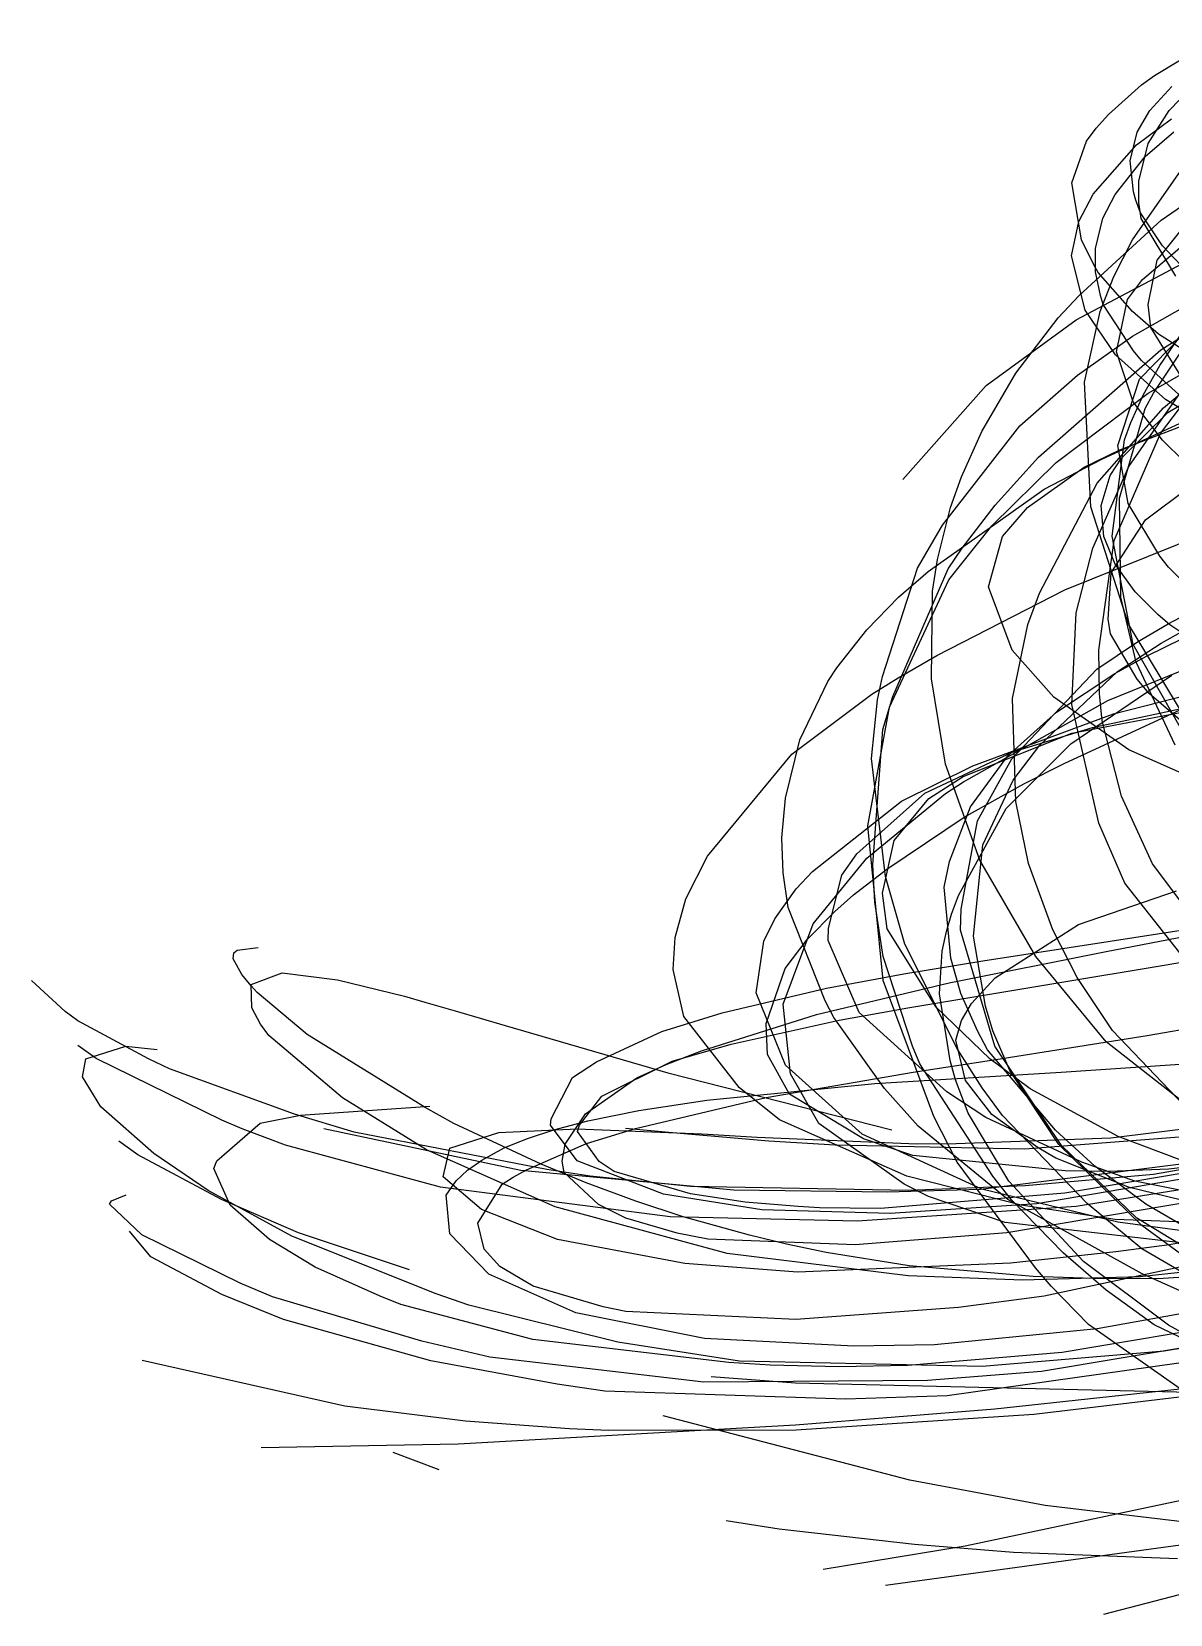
# Model space of a CAD drawing. Header units: metres. Extents: x -307 to 280, y -97 to 158.
# Drawn here: x -307 to -256.7, y -97 to -27 of the extents above; entities that cross this region are included whole.
import ezdxf

# ---------------------------------------------------------------- set-up
doc = ezdxf.new("R2010")
doc.units = ezdxf.units.M

msp = doc.modelspace()

# ---------------------------------------------------------------- linework, layer by layer
for p, q in [((-257.38, -28.962, -1514.302), (-254.167, -27.025, -1518.411)), ((-259.418, -30.684, -1510.476), (-257.961, -29.37, -1513.412)), ((-257.961, -29.37, -1513.412), (-257.38, -28.962, -1514.302)), ((-257.59, -30.512, -1508.242), (-256.624, -29.456, -1511.033)), ((-256.741, -30.512, -1508.903), (-255.789, -29.544, -1511.021)), ((-259.961, -31.293, -1509.095), (-259.418, -30.684, -1510.476)), ((-258.154, -31.462, -1505.733), (-257.59, -30.512, -1508.242)), ((-257.666, -31.968, -1505.637), (-256.741, -30.512, -1508.903)), ((-260.385, -31.869, -1507.776), (-259.961, -31.293, -1509.095)), ((-258.462, -32.73, -1502.385), (-258.154, -31.462, -1505.733)), ((-258.183, -32.024, -1514.083), (-256.63, -30.879, -1516.537)), ((-257.79, -32.542, -1512.108), (-256.524, -31.461, -1514.459)), ((-261.044, -33.705, -1503.476), (-260.385, -31.869, -1507.776)), ((-260.088, -34.214, -1509.197), (-258.183, -32.024, -1514.083)), ((-258.083, -33.642, -1501.775), (-257.666, -31.968, -1505.637)), ((-257.093, -35.364, -1516.297), (-252.464, -32.184, -1518.259)), ((-259.124, -34.221, -1508.348), (-257.79, -32.542, -1512.108)), ((-258.31, -34.101, -1498.746), (-258.462, -32.73, -1502.385)), ((-258.351, -36.236, -1511.571), (-255.593, -32.272, -1514.022)), ((-260.606, -36.232, -1497.291), (-261.044, -33.705, -1503.476)), ((-260.724, -35.417, -1506.446), (-260.088, -34.214, -1509.197)), ((-259.667, -35.277, -1505.935), (-259.124, -34.221, -1508.348)), ((-258.213, -34.468, -1497.768), (-258.31, -34.101, -1498.746)), ((-258.083, -34.576, -1499.575), (-258.083, -33.642, -1501.775)), ((-257.998, -35.029, -1496.265), (-258.213, -34.468, -1497.768)), ((-257.97, -35.28, -1497.891), (-258.083, -34.576, -1499.575)), ((-261.048, -36.937, -1502.873), (-260.724, -35.417, -1506.446)), ((-260.709, -38.685, -1514.464), (-257.093, -35.364, -1516.297)), ((-259.986, -36.613, -1502.815), (-259.667, -35.277, -1505.935)), ((-257.024, -36.494, -1492.275), (-257.998, -35.029, -1496.265)), ((-256.447, -37.839, -1491.42), (-257.97, -35.28, -1497.891)), ((-257.264, -37.135, -1517.028), (-255.904, -35.431, -1521.646)), ((-260.07, -37.338, -1494.492), (-260.606, -36.232, -1497.291)), ((-259.177, -37.849, -1510.586), (-258.351, -36.236, -1511.571)), ((-257.911, -37.987, -1515.837), (-255.389, -35.849, -1521.168)), ((-260.454, -39.344, -1496.914), (-261.048, -36.937, -1502.873)), ((-260.851, -39.76, -1520.012), (-255.646, -37.004, -1522.456)), ((-259.993, -37.643, -1500.357), (-259.986, -36.613, -1502.815)), ((-258.355, -40.495, -1519.476), (-251.656, -36.668, -1522.441)), ((-255.96, -37.634, -1489.096), (-257.024, -36.494, -1492.275)), ((-259.87, -37.674, -1493.629), (-260.07, -37.338, -1494.492)), ((-259.776, -38.695, -1497.789), (-259.993, -37.643, -1500.357)), ((-258.349, -39.391, -1489.035), (-259.87, -37.674, -1493.629)), ((-257.667, -39.093, -1511.676), (-257.264, -37.135, -1517.028)), ((-257.11, -41.087, -1520.72), (-251.099, -37.344, -1523.368)), ((-259.791, -39.395, -1509.643), (-259.177, -37.849, -1510.586)), ((-258.578, -38.862, -1513.669), (-257.911, -37.987, -1515.837)), ((-261.648, -39.685, -1513.937), (-260.709, -38.685, -1514.464)), ((-259.652, -39.084, -1496.829), (-259.776, -38.695, -1497.789)), ((-258.318, -41.133, -1491.521), (-259.652, -39.084, -1496.829)), ((-259.067, -41.178, -1507.872), (-258.578, -38.862, -1513.669)), ((-257.549, -40.105, -1508.87), (-257.667, -39.093, -1511.676)), ((-264.818, -42.669, -1517.644), (-260.851, -39.76, -1520.012)), ((-263.517, -42.124, -1512.713), (-261.648, -39.685, -1513.937)), ((-260.483, -42.525, -1507.702), (-259.791, -39.395, -1509.643)), ((-259.105, -41.317, -1491.704), (-260.454, -39.344, -1496.914)), ((-257.203, -40.393, -1486.242), (-258.349, -39.391, -1489.035)), ((-258.04, -42.389, -1515.982), (-255.432, -39.721, -1521.033)), ((-257.426, -43.015, -1512.877), (-255.12, -39.541, -1515.246)), ((-260.784, -42.22, -1518.183), (-258.355, -40.495, -1519.476)), ((-257.665, -43.012, -1521.648), (-252.496, -40.06, -1523.671)), ((-255.944, -42.703, -1501.297), (-257.549, -40.105, -1508.87)), ((-254.184, -42.332, -1480.4), (-257.203, -40.393, -1486.242)), ((-257.152, -41.786, -1512.745), (-255.879, -39.934, -1514.008)), ((-257.121, -44.792, -1515.873), (-253.683, -40.257, -1518.479)), ((-262.509, -45.84, -1517.529), (-257.11, -41.087, -1520.72)), ((-258.327, -43.39, -1502.133), (-259.067, -41.178, -1507.872)), ((-257.96, -41.566, -1490.367), (-258.318, -41.133, -1491.521)), ((-256.99, -43.653, -1523.089), (-253.899, -41.055, -1524.642)), ((-256.891, -43.282, -1486.092), (-259.105, -41.317, -1491.704)), ((-258.523, -46.252, -1515.51), (-255.274, -41.609, -1518.132)), ((-256.296, -43.084, -1486.134), (-257.96, -41.566, -1490.367)), ((-257.867, -43.069, -1511.87), (-257.152, -41.786, -1512.745)), ((-268.513, -46.83, -1514.554), (-264.818, -42.669, -1517.644)), ((-265.019, -44.698, -1511.474), (-263.517, -42.124, -1512.713)), ((-263.34, -44.447, -1516.565), (-260.784, -42.22, -1518.183)), ((-260.199, -48.036, -1503.985), (-260.483, -42.525, -1507.702)), ((-259.004, -45.32, -1510.259), (-258.04, -42.389, -1515.982)), ((-261.737, -46.07, -1519.58), (-257.665, -43.012, -1521.648)), ((-258.426, -44.308, -1511.02), (-257.867, -43.069, -1511.87)), ((-257.79, -43.692, -1512.417), (-257.426, -43.015, -1512.877)), ((-253.642, -45.256, -1479.833), (-256.891, -43.282, -1486.092)), ((-256.79, -43.862, -1508.517), (-255.118, -42.869, -1510.038)), ((-259.915, -46.994, -1521.064), (-256.99, -43.653, -1523.089)), ((-258.928, -47.653, -1509.667), (-257.79, -43.692, -1512.417)), ((-258.909, -45.51, -1518.733), (-254.567, -43.839, -1522.299)), ((-258.842, -45.881, -1505.261), (-256.79, -43.862, -1508.517)), ((-257.037, -45.092, -1497.493), (-258.327, -43.39, -1502.133)), ((-266.756, -48.847, -1513.502), (-263.34, -44.447, -1516.565)), ((-265.918, -46.709, -1510.526), (-265.019, -44.698, -1511.474)), ((-259.68, -45.91, -1524.781), (-256.091, -44.268, -1525.12)), ((-258.717, -45.075, -1510.49), (-258.426, -44.308, -1511.02)), ((-259.262, -49.337, -1507.384), (-258.717, -45.075, -1510.49)), ((-259.165, -49.526, -1513.004), (-257.121, -44.792, -1515.873)), ((-258.547, -47.886, -1504.995), (-259.004, -45.32, -1510.259)), ((-256.079, -46.027, -1494.842), (-257.037, -45.092, -1497.493)), ((-264.58, -48.868, -1517.731), (-261.737, -46.07, -1519.58)), ((-264.426, -47.959, -1516.14), (-262.509, -45.84, -1517.529)), ((-262.268, -47.258, -1524.445), (-259.68, -45.91, -1524.781)), ((-260.499, -46.277, -1517.104), (-258.909, -45.51, -1518.733)), ((-259.344, -46.651, -1503.976), (-258.842, -45.881, -1505.261)), ((-266.406, -48.07, -1509.89), (-265.918, -46.709, -1510.526)), ((-262.991, -48.067, -1513.346), (-260.499, -46.277, -1517.104)), ((-260.11, -49.863, -1513.406), (-258.523, -46.252, -1515.51)), ((-259.734, -47.976, -1501.675), (-259.344, -46.651, -1503.976)), ((-267.39, -50.893, -1523.254), (-262.268, -47.258, -1524.445)), ((-262.466, -51.853, -1517.989), (-259.915, -46.994, -1521.064)), ((-257.787, -48.61, -1506.707), (-255.857, -47.162, -1508.874)), ((-266.974, -50.369, -1508.812), (-266.406, -48.07, -1509.89)), ((-265.884, -49.868, -1514.904), (-264.426, -47.959, -1516.14)), ((-264.107, -49.346, -1510.68), (-262.991, -48.067, -1513.346)), ((-258.529, -53.22, -1499.956), (-260.199, -48.036, -1503.985)), ((-259.62, -49.351, -1499.155), (-259.734, -47.976, -1501.675)), ((-258.867, -52.024, -1506.394), (-258.928, -47.653, -1509.667)), ((-257.142, -50.214, -1499.889), (-258.547, -47.886, -1504.995)), ((-267.856, -50.746, -1512.204), (-266.756, -48.847, -1513.502)), ((-266.475, -51.256, -1516.185), (-264.58, -48.868, -1517.731)), ((-261.348, -51.704, -1539.463), (-253.469, -48.533, -1542.204)), ((-259.3, -50.95, -1502.965), (-257.787, -48.61, -1506.707)), ((-264.728, -51.571, -1506.023), (-264.107, -49.346, -1510.68)), ((-259.84, -54.372, -1509.778), (-259.165, -49.526, -1513.004)), ((-259.12, -50.568, -1496.793), (-259.62, -49.351, -1499.155)), ((-258.328, -54.117, -1503.441), (-259.262, -49.337, -1507.384)), ((-267.203, -51.767, -1508.152), (-266.974, -50.369, -1508.812)), ((-266.503, -50.769, -1514.323), (-265.884, -49.868, -1514.904)), ((-260.844, -52.714, -1511.671), (-260.11, -49.863, -1513.406)), ((-256.764, -50.703, -1498.783), (-257.142, -50.214, -1499.889)), ((-269.406, -55.534, -1508.939), (-267.856, -50.746, -1512.204)), ((-268.948, -56.425, -1510.661), (-266.503, -50.769, -1514.323)), ((-268.697, -52.029, -1522.835), (-267.39, -50.893, -1523.254)), ((-259.437, -53.006, -1499.41), (-259.3, -50.95, -1502.965)), ((-258.241, -51.786, -1494.275), (-259.12, -50.568, -1496.793)), ((-255.275, -52.191, -1495.253), (-256.764, -50.703, -1498.783)), ((-269.098, -56.897, -1512.602), (-266.475, -51.256, -1516.185)), ((-267.24, -55.637, -1506.242), (-267.203, -51.767, -1508.152)), ((-267.001, -54.601, -1536.613), (-261.348, -51.704, -1539.463)), ((-263.674, -54.373, -1499.926), (-264.728, -51.571, -1506.023)), ((-270.099, -53.468, -1522.262), (-268.697, -52.029, -1522.835)), ((-262.982, -53.236, -1517.088), (-262.466, -51.853, -1517.989)), ((-258.2, -54.905, -1504.041), (-258.867, -52.024, -1506.394)), ((-257.242, -52.79, -1492.066), (-258.241, -51.786, -1494.275)), ((-257.096, -54.057, -1527.346), (-253.805, -52.242, -1528.882)), ((-256.786, -53.209, -1527.547), (-254.129, -51.815, -1528.633)), ((-261.04, -56.767, -1508.997), (-260.844, -52.714, -1511.671)), ((-259.322, -53.642, -1498.265), (-259.437, -53.006, -1499.41)), ((-256.709, -53.252, -1491.01), (-257.242, -52.79, -1492.066)), ((-271.419, -55.157, -1521.532), (-270.099, -53.468, -1522.262)), ((-263.654, -56.508, -1514.851), (-262.982, -53.236, -1517.088)), ((-258.145, -55.658, -1494.318), (-259.322, -53.642, -1498.265)), ((-255.435, -58.333, -1495.152), (-258.529, -53.22, -1499.956)), ((-258.138, -54.002, -1526.909), (-256.786, -53.209, -1527.547)), ((-257.74, -54.643, -1524.656), (-256.142, -53.854, -1525.297)), ((-254.579, -54.672, -1487.457), (-256.709, -53.252, -1491.01)), ((-261.836, -56.447, -1495.123), (-263.674, -54.373, -1499.926)), ((-259.938, -55.212, -1525.905), (-258.138, -54.002, -1526.909)), ((-259.814, -56.282, -1508.421), (-259.84, -54.372, -1509.778)), ((-259.44, -56.59, -1543.626), (-253.775, -54.289, -1545.99)), ((-259.02, -55.317, -1526.238), (-257.096, -54.057, -1527.346)), ((-255.398, -59.272, -1498.242), (-258.328, -54.117, -1503.441)), ((-271.825, -55.75, -1521.265), (-271.419, -55.157, -1521.532)), ((-268.708, -55.588, -1535.593), (-267.001, -54.601, -1536.613)), ((-263.696, -59.177, -1522.419), (-259.938, -55.212, -1525.905)), ((-259.203, -57.18, -1542.587), (-250.442, -54.955, -1546.941)), ((-259.136, -55.399, -1524.021), (-257.74, -54.643, -1524.656)), ((-256.47, -58.575, -1500.642), (-258.2, -54.905, -1504.041)), ((-273.059, -58.334, -1519.988), (-271.825, -55.75, -1521.265)), ((-269.876, -56.31, -1534.83), (-268.708, -55.588, -1535.593)), ((-269.627, -56.566, -1508.231), (-269.406, -55.534, -1508.939)), ((-266.616, -59.417, -1504.217), (-267.24, -55.637, -1506.242)), ((-262.447, -58.574, -1523.238), (-259.02, -55.317, -1526.238)), ((-261.719, -57.112, -1522.517), (-259.136, -55.399, -1524.021)), ((-261.085, -58.518, -1526.87), (-256.613, -55.48, -1529.375)), ((-257.626, -56.29, -1493.011), (-258.145, -55.658, -1494.318)), ((-273.42, -58.973, -1531.823), (-269.876, -56.31, -1534.83)), ((-269.888, -59.156, -1506.428), (-269.627, -56.566, -1508.231)), ((-269.387, -57.873, -1509.713), (-268.948, -56.425, -1510.661)), ((-265.831, -60.2, -1539.44), (-259.44, -56.59, -1543.626)), ((-263.516, -61.062, -1511.419), (-263.654, -56.508, -1514.851)), ((-258.518, -58.773, -1489.174), (-261.836, -56.447, -1495.123)), ((-260.125, -57.787, -1541.39), (-253.342, -56.348, -1544.627)), ((-259.702, -57.493, -1507.528), (-259.814, -56.282, -1508.421)), ((-255.811, -57.852, -1489.487), (-257.626, -56.29, -1493.011)), ((-270.06, -62.142, -1509.233), (-269.098, -56.897, -1512.602)), ((-265.416, -59.485, -1537.879), (-259.203, -57.18, -1542.587)), ((-263.868, -59.038, -1520.757), (-261.719, -57.112, -1522.517)), ((-261.382, -59.386, -1533.905), (-256.225, -56.991, -1536.726)), ((-259.837, -62.025, -1504.949), (-261.04, -56.767, -1508.997)), ((-261.031, -58.038, -1532.338), (-255.102, -56.906, -1535.632)), ((-269.834, -63.861, -1505.56), (-269.387, -57.873, -1509.713)), ((-265.834, -59.953, -1527.94), (-261.031, -58.038, -1532.338)), ((-263.648, -58.862, -1539.063), (-260.125, -57.787, -1541.39)), ((-258.839, -60.83, -1504.83), (-259.702, -57.493, -1507.528)), ((-273.699, -60.916, -1518.567), (-273.059, -58.334, -1519.988)), ((-263.943, -61.367, -1524.36), (-261.085, -58.518, -1526.87)), ((-263.632, -60.118, -1521.78), (-262.447, -58.574, -1523.238)), ((-252.566, -61.436, -1480.98), (-258.518, -58.773, -1489.174)), ((-277.142, -63.475, -1526.05), (-273.42, -58.973, -1531.823)), ((-269.271, -64.379, -1502.57), (-269.888, -59.156, -1506.428)), ((-267.54, -60.691, -1535.31), (-263.648, -58.862, -1539.063)), ((-265.102, -63.651, -1501.649), (-266.616, -59.417, -1504.217)), ((-265.517, -61.291, -1518.617), (-263.868, -59.038, -1520.757)), ((-265.208, -61.923, -1519.897), (-263.696, -59.177, -1522.419)), ((-263.156, -60.284, -1532.807), (-261.382, -59.386, -1533.905)), ((-268.561, -61.041, -1534.691), (-265.416, -59.485, -1537.879)), ((-267.356, -60.93, -1525.933), (-265.834, -59.953, -1527.94)), ((-264.965, -62.98, -1518.993), (-263.632, -60.118, -1521.78)), ((-270.542, -63.378, -1530.061), (-267.54, -60.691, -1535.31)), ((-270.094, -63.574, -1535.154), (-266.626, -60.712, -1538.822)), ((-266.626, -60.712, -1538.822), (-265.831, -60.2, -1539.44)), ((-265.793, -61.758, -1530.93), (-263.156, -60.284, -1532.807)), ((-257.477, -63.824, -1502.104), (-258.839, -60.83, -1504.83)), ((-273.855, -62.669, -1517.524), (-273.699, -60.916, -1518.567)), ((-272.5, -64.156, -1528.288), (-268.561, -61.041, -1534.691)), ((-268.897, -62.791, -1522.454), (-267.356, -60.93, -1525.933)), ((-266.449, -63.719, -1516.211), (-265.517, -61.291, -1518.617)), ((-266.048, -65.214, -1520.749), (-263.943, -61.367, -1524.36)), ((-262.957, -63.802, -1509.164), (-263.516, -61.062, -1511.419)), ((-269.375, -68.97, -1504.538), (-270.06, -62.142, -1509.233)), ((-269.221, -64.055, -1527.782), (-265.793, -61.758, -1530.93)), ((-265.924, -65.823, -1516.105), (-265.208, -61.923, -1519.897)), ((-258.702, -64.669, -1502.64), (-259.837, -62.025, -1504.949)), ((-273.804, -64.22, -1516.54), (-273.855, -62.669, -1517.524)), ((-269.405, -65.114, -1518.389), (-268.897, -62.791, -1522.454)), ((-278.099, -65.362, -1523.407), (-277.142, -63.475, -1526.05)), ((-272.475, -66.466, -1531.11), (-270.094, -63.574, -1535.154)), ((-271.21, -64.321, -1528.249), (-270.542, -63.378, -1530.061)), ((-265.385, -67.024, -1514.829), (-264.965, -62.98, -1518.993)), ((-262.632, -67.918, -1498.597), (-265.102, -63.651, -1501.649)), ((-273.58, -65.75, -1515.507), (-273.804, -64.22, -1516.54)), ((-273.227, -64.92, -1526.709), (-272.5, -64.156, -1528.288)), ((-271.787, -66.661, -1523.758), (-271.21, -64.321, -1528.249)), ((-270.682, -65.194, -1526.133), (-269.221, -64.055, -1527.782)), ((-269.749, -65.519, -1504.36), (-269.834, -63.861, -1505.56)), ((-266.675, -64.857, -1515.053), (-266.449, -63.719, -1516.211)), ((-261.876, -66.736, -1506.51), (-262.957, -63.802, -1509.164)), ((-254.414, -67.906, -1497.613), (-257.477, -63.824, -1502.104)), ((-274.167, -66.251, -1523.937), (-273.227, -64.92, -1526.709)), ((-268.416, -67.372, -1500.21), (-269.271, -64.379, -1502.57)), ((-266.393, -67.988, -1511.662), (-266.675, -64.857, -1515.053)), ((-260.747, -66.501, -1534.143), (-256.415, -65.011, -1538.393)), ((-254.564, -69.918, -1496.805), (-258.702, -64.669, -1502.64)), ((-278.571, -67.078, -1520.835), (-278.099, -65.362, -1523.407)), ((-271.937, -69.88, -1512.248), (-273.58, -65.75, -1515.507)), ((-271.52, -65.919, -1525.045), (-270.682, -65.194, -1526.133)), ((-269.383, -67.913, -1502.551), (-269.749, -65.519, -1504.36)), ((-269.195, -66.686, -1515.693), (-269.405, -65.114, -1518.389)), ((-266.356, -66.038, -1519.954), (-266.048, -65.214, -1520.749)), ((-274.659, -67.236, -1521.863), (-274.167, -66.251, -1523.937)), ((-273.804, -70.028, -1525.42), (-272.475, -66.466, -1531.11)), ((-272.735, -67.16, -1523.085), (-271.52, -65.919, -1525.045)), ((-266.583, -66.806, -1519.204), (-266.356, -66.038, -1519.954)), ((-265.955, -66.757, -1515.17), (-265.924, -65.823, -1516.105)), ((-278.665, -68.488, -1518.581), (-278.571, -67.078, -1520.835)), ((-273.715, -68.444, -1520.913), (-272.735, -67.16, -1523.085)), ((-271.809, -67.214, -1522.691), (-271.787, -66.661, -1523.758)), ((-267.037, -70.16, -1509.514), (-269.195, -66.686, -1515.693)), ((-266.77, -67.687, -1518.331), (-266.583, -66.806, -1519.204)), ((-264.444, -71.877, -1509.493), (-265.955, -66.757, -1515.17)), ((-264.848, -70.118, -1511.426), (-265.385, -67.024, -1514.829)), ((-264.432, -68.855, -1527.834), (-260.747, -66.501, -1534.143)), ((-260.798, -68.85, -1504.425), (-261.876, -66.736, -1506.51)), ((-259.517, -67.701, -1542.03), (-253.413, -66.523, -1542.418)), ((-259.337, -67.237, -1542.65), (-254.634, -66.501, -1543.333)), ((-298.112, -68.022, -1539.746), (-298.08, -67.755, -1541.245)), ((-298.08, -67.755, -1541.245), (-297.933, -67.63, -1542.3)), ((-297.933, -67.63, -1542.3), (-297.011, -67.511, -1545.423)), ((-274.988, -69.518, -1516.898), (-274.659, -67.236, -1521.863)), ((-270.445, -70.389, -1516.288), (-271.809, -67.214, -1522.691)), ((-266.085, -72.02, -1496.115), (-268.416, -67.372, -1500.21)), ((-266.892, -69.564, -1516.413), (-266.77, -67.687, -1518.331)), ((-266.455, -69.087, -1540.502), (-259.517, -67.701, -1542.03)), ((-264.975, -68.11, -1541.151), (-259.337, -67.237, -1542.65)), ((-297.724, -68.718, -1537.063), (-298.112, -68.022, -1539.746)), ((-278.191, -70.567, -1514.922), (-278.665, -68.488, -1518.581)), ((-274.55, -70.881, -1516.144), (-273.715, -68.444, -1520.913)), ((-268.085, -71.879, -1499.273), (-269.383, -67.913, -1502.551)), ((-268.462, -68.683, -1539.864), (-264.975, -68.11, -1541.151)), ((-265.948, -69.545, -1509.884), (-266.393, -67.988, -1511.662)), ((-259.524, -71.689, -1495.349), (-262.632, -67.918, -1498.597)), ((-261.663, -69.083, -1542.442), (-256.954, -68.306, -1543.476)), ((-256.954, -68.306, -1543.476), (-254.736, -67.912, -1543.777)), ((-305.542, -70.345, -1535.771), (-307.017, -68.976, -1540.673)), ((-297.315, -69.217, -1535.452), (-297.724, -68.718, -1537.063)), ((-297.318, -69.159, -1538.942), (-295.946, -68.645, -1543.57)), ((-297.28, -70.188, -1534.788), (-297.318, -69.159, -1538.942)), ((-297.051, -69.502, -1534.592), (-297.315, -69.217, -1535.452)), ((-295.946, -68.645, -1543.57), (-293.503, -68.944, -1546.972)), ((-293.503, -68.944, -1546.972), (-290.533, -69.673, -1549.549)), ((-272.325, -70.474, -1538.091), (-266.455, -69.087, -1540.502)), ((-271.877, -69.312, -1538.242), (-268.462, -68.683, -1539.864)), ((-267.139, -74.994, -1499.855), (-269.375, -68.97, -1504.538)), ((-268.291, -70.181, -1540.002), (-261.663, -69.083, -1542.442)), ((-265.468, -69.99, -1524.841), (-264.432, -68.855, -1527.834)), ((-259.238, -71.188, -1501.883), (-260.798, -68.85, -1504.425)), ((-294.833, -71.36, -1529.669), (-297.051, -69.502, -1534.592)), ((-290.533, -69.673, -1549.549), (-289.632, -69.928, -1550.135)), ((-289.632, -69.928, -1550.135), (-288.293, -70.315, -1550.928)), ((-276.499, -70.406, -1535.143), (-271.877, -69.312, -1538.242)), ((-273.699, -72.727, -1509.249), (-274.988, -69.518, -1516.898)), ((-271.56, -70.613, -1511.627), (-271.937, -69.88, -1512.248)), ((-266.418, -72.511, -1513.222), (-266.892, -69.564, -1516.413)), ((-265.21, -71.207, -1507.884), (-265.948, -69.545, -1509.884)), ((-304.974, -70.758, -1534.317), (-305.542, -70.345, -1535.771)), ((-296.897, -70.908, -1532.463), (-297.28, -70.188, -1534.788)), ((-288.293, -70.315, -1550.928), (-286.081, -70.964, -1552.067)), ((-279.16, -71.228, -1532.733), (-276.499, -70.406, -1535.143)), ((-275.748, -73.705, -1508.236), (-278.191, -70.567, -1514.922)), ((-277.404, -72.089, -1534.56), (-272.325, -70.474, -1538.091)), ((-273.47, -73.11, -1519.574), (-273.804, -70.028, -1525.42)), ((-269.319, -73.746, -1508.601), (-271.56, -70.613, -1511.627)), ((-271.323, -70.724, -1538.516), (-268.291, -70.181, -1540.002)), ((-266.56, -73.902, -1508.157), (-270.445, -70.389, -1516.288)), ((-264.666, -72.435, -1505.106), (-267.037, -70.16, -1509.514)), ((-265.909, -70.739, -1522.864), (-265.468, -69.99, -1524.841)), ((-264.524, -71.202, -1510.189), (-264.848, -70.118, -1511.426)), ((-301.854, -72.443, -1528.159), (-304.974, -70.758, -1534.317)), ((-296.529, -71.414, -1530.964), (-296.897, -70.908, -1532.463)), ((-289.626, -74.591, -1521.1), (-294.833, -71.36, -1529.669)), ((-286.081, -70.964, -1552.067), (-278.892, -73.058, -1554.861)), ((-282.053, -72.571, -1528.686), (-279.16, -71.228, -1532.733)), ((-276.097, -71.785, -1535.159), (-271.323, -70.724, -1538.516)), ((-274.495, -72.252, -1513.075), (-274.55, -70.881, -1516.144)), ((-266.161, -71.616, -1520.527), (-265.909, -70.739, -1522.864)), ((-264.759, -72.037, -1506.849), (-265.21, -71.207, -1507.884)), ((-263.785, -72.95, -1508.107), (-264.524, -71.202, -1510.189)), ((-255.797, -74.801, -1497.202), (-259.238, -71.188, -1501.883)), ((-257.712, -71.415, -1543.504), (-254.014, -70.772, -1543.58)), ((-304.17, -72.427, -1533.446), (-304.976, -71.857, -1535.258)), ((-304.626, -72.436, -1540.971), (-302.856, -71.874, -1544.525)), ((-302.856, -71.874, -1544.525), (-301.469, -72.023, -1545.573)), ((-293.282, -74.169, -1523.546), (-296.529, -71.414, -1530.964)), ((-278.709, -72.54, -1532.61), (-276.097, -71.785, -1535.159)), ((-267.763, -72.666, -1498.592), (-268.085, -71.879, -1499.273)), ((-265.745, -73.398, -1515.577), (-266.161, -71.616, -1520.527)), ((-265.002, -73.716, -1494.504), (-266.085, -72.02, -1496.115)), ((-261.756, -75.596, -1501.781), (-264.759, -72.037, -1506.849)), ((-261.488, -76.265, -1503.776), (-264.444, -71.877, -1509.493)), ((-264.394, -72.466, -1542.722), (-257.712, -71.415, -1543.504)), ((-253.051, -76.767, -1489.395), (-259.524, -71.689, -1495.349)), ((-304.774, -73.239, -1538.28), (-304.626, -72.436, -1540.971)), ((-298.613, -75.148, -1523.508), (-304.17, -72.427, -1533.446)), ((-300.93, -72.883, -1526.493), (-301.854, -72.443, -1528.159)), ((-283.109, -73.272, -1526.528), (-282.053, -72.571, -1528.686)), ((-281.82, -74.098, -1526.949), (-278.709, -72.54, -1532.61)), ((-280.264, -73.287, -1531.66), (-278.967, -72.697, -1533.12)), ((-278.967, -72.697, -1533.12), (-277.404, -72.089, -1534.56)), ((-273.525, -73.997, -1508.381), (-274.495, -72.252, -1513.075)), ((-270.309, -75.778, -1500.6), (-273.699, -72.727, -1509.249)), ((-268.055, -73.031, -1542), (-264.394, -72.466, -1542.722)), ((-264.535, -77.631, -1493.614), (-267.763, -72.666, -1498.592)), ((-266.186, -73.364, -1512.266), (-266.418, -72.511, -1513.222)), ((-262.884, -73.767, -1502.309), (-264.666, -72.435, -1505.106)), ((-261.511, -73.031, -1543.857), (-254.743, -72.58, -1544.167)), ((-303.963, -74.56, -1534.644), (-304.774, -73.239, -1538.28)), ((-295.397, -74.894, -1517.729), (-300.93, -72.883, -1526.493)), ((-284.057, -75.089, -1520.483), (-283.109, -73.272, -1526.528)), ((-282.53, -74.869, -1527.35), (-280.264, -73.287, -1531.66)), ((-278.892, -73.058, -1554.861), (-268.998, -75.576, -1556.742)), ((-274.544, -74.154, -1539.835), (-268.055, -73.031, -1542)), ((-272.217, -75.294, -1514.628), (-273.47, -73.11, -1519.574)), ((-269.751, -73.526, -1542.297), (-261.511, -73.031, -1543.857)), ((-265.626, -74.841, -1510.552), (-266.186, -73.364, -1512.266)), ((-264.578, -74.9, -1511.067), (-265.745, -73.398, -1515.577)), ((-261.613, -76.225, -1503.787), (-263.785, -72.95, -1508.107)), ((-289.571, -76.47, -1517.076), (-293.282, -74.169, -1523.546)), ((-282.799, -75.376, -1521.867), (-281.82, -74.098, -1526.949)), ((-280.318, -75.519, -1536.552), (-274.544, -74.154, -1539.835)), ((-277.171, -74.267, -1539.412), (-269.751, -73.526, -1542.297)), ((-273.957, -75.138, -1504.659), (-275.748, -73.705, -1508.236)), ((-270.245, -75.983, -1500.727), (-273.525, -73.997, -1508.381)), ((-267.83, -75.41, -1506.804), (-269.319, -73.746, -1508.601)), ((-264.835, -75.035, -1505.241), (-266.56, -73.902, -1508.157)), ((-264.109, -74.953, -1493.273), (-265.002, -73.716, -1494.504)), ((-258.984, -75.877, -1497.099), (-262.884, -73.767, -1502.309)), ((-301.61, -76.633, -1529.202), (-303.963, -74.56, -1534.644)), ((-295.134, -74.929, -1537.022), (-289.418, -74.526, -1538.397)), ((-288.35, -75.292, -1519.152), (-289.626, -74.591, -1521.1)), ((-283.431, -76.211, -1523.26), (-282.53, -74.869, -1527.35)), ((-282.427, -75.186, -1536.131), (-280.183, -74.723, -1537.733)), ((-280.183, -74.723, -1537.733), (-277.171, -74.267, -1539.412)), ((-263.826, -77.852, -1506.732), (-265.626, -74.841, -1510.552)), ((-298.834, -76.945, -1533.312), (-296.913, -75.291, -1536.281)), ((-297.706, -75.533, -1521.987), (-298.613, -75.148, -1523.508)), ((-295.8, -76.264, -1518.906), (-297.706, -75.533, -1521.987)), ((-296.913, -75.291, -1536.281), (-295.134, -74.929, -1537.022)), ((-292.766, -75.682, -1513.824), (-295.397, -74.894, -1517.729)), ((-285.394, -77.371, -1503.346), (-294.108, -75.538, -1515.386)), ((-284.5, -77.1, -1513.618), (-288.35, -75.292, -1519.152)), ((-286.372, -75.704, -1535.78), (-282.911, -75.534, -1539.557)), ((-284.088, -75.366, -1519.521), (-284.057, -75.089, -1520.483)), ((-282.9, -76.944, -1513.199), (-284.088, -75.366, -1519.521)), ((-283.934, -75.585, -1534.813), (-282.427, -75.186, -1536.131)), ((-282.911, -75.534, -1539.557), (-277.386, -75.757, -1543.149)), ((-282.885, -75.66, -1520.686), (-282.799, -75.376, -1521.867)), ((-282.498, -76.185, -1534.835), (-280.318, -75.519, -1536.552)), ((-280.76, -75.51, -1544.403), (-278.697, -75.702, -1545.332)), ((-268.337, -77.63, -1496.172), (-273.957, -75.138, -1504.659)), ((-268.452, -77.98, -1506.36), (-272.217, -75.294, -1514.628)), ((-263.874, -78.663, -1502.537), (-267.83, -75.41, -1506.804)), ((-266.102, -77.015, -1498.157), (-267.139, -74.994, -1499.855)), ((-260.602, -77.003, -1499.205), (-264.835, -75.035, -1505.241)), ((-262.522, -76.381, -1506.062), (-264.578, -74.9, -1511.067)), ((-260.36, -78.835, -1488.814), (-264.109, -74.953, -1493.273)), ((-259.311, -75.939, -1547.201), (-251.332, -74.945, -1546.944)), ((-242.63, -74.919, -1458.182), (-257.433, -77.56, -1471.756)), ((-302.322, -76.687, -1533.572), (-303.164, -76.084, -1535.541)), ((-288.949, -78.118, -1508.752), (-295.8, -76.264, -1518.906)), ((-284.252, -77.339, -1502.304), (-292.766, -75.682, -1513.824)), ((-288.527, -76.388, -1530.937), (-286.372, -75.704, -1535.78)), ((-286.131, -76.379, -1532.314), (-285.663, -76.181, -1532.924)), ((-285.663, -76.181, -1532.924), (-285.06, -75.953, -1533.637)), ((-285.15, -77.353, -1531.667), (-282.498, -76.185, -1534.835)), ((-285.06, -75.953, -1533.637), (-283.934, -75.585, -1534.813)), ((-283.563, -76.967, -1520.746), (-283.431, -76.211, -1523.26)), ((-281.926, -76.984, -1514.303), (-282.885, -75.66, -1520.686)), ((-278.697, -75.702, -1545.332), (-274.436, -76.065, -1546.832)), ((-277.386, -75.757, -1543.149), (-274.954, -75.899, -1544.15)), ((-274.954, -75.899, -1544.15), (-267.894, -76.194, -1546.273)), ((-274.436, -76.065, -1546.832), (-271.498, -76.244, -1547.52)), ((-271.498, -76.244, -1547.52), (-263.117, -76.414, -1548.642)), ((-265.019, -78.209, -1491.435), (-270.309, -75.778, -1500.6)), ((-268.07, -76.72, -1496.764), (-270.245, -75.983, -1500.727)), ((-267.894, -76.194, -1546.273), (-266.153, -76.189, -1546.547)), ((-266.153, -76.189, -1546.547), (-259.311, -75.939, -1547.201)), ((-263.117, -76.414, -1548.642), (-254.585, -75.752, -1548.411)), ((-260.024, -77.18, -1499.253), (-261.756, -75.596, -1501.781)), ((-257.941, -79.808, -1498.155), (-261.613, -76.225, -1503.787)), ((-258.159, -79.484, -1498.774), (-261.488, -76.265, -1503.776)), ((-254.658, -77.504, -1491.97), (-258.984, -75.877, -1497.099)), ((-298.632, -78.663, -1526.873), (-302.322, -76.687, -1533.572)), ((-299.208, -78.267, -1524.749), (-301.61, -76.633, -1529.202)), ((-298.964, -77.295, -1532.672), (-298.834, -76.945, -1533.312)), ((-283.87, -78.988, -1508.543), (-289.571, -76.47, -1517.076)), ((-288.83, -77.66, -1524.664), (-288.527, -76.388, -1530.937)), ((-287.754, -77.356, -1529.399), (-287.125, -76.914, -1530.704)), ((-287.125, -76.914, -1530.704), (-286.131, -76.379, -1532.314)), ((-283.484, -77.464, -1518.988), (-283.563, -76.967, -1520.746)), ((-279.088, -78.428, -1504.763), (-282.9, -76.944, -1513.199)), ((-261.339, -77.391, -1487.122), (-268.07, -76.72, -1496.764)), ((-250.808, -76.41, -1465.105), (-265.073, -78.216, -1479.247)), ((-261.744, -76.829, -1504.433), (-262.522, -76.381, -1506.062)), ((-258.483, -78.125, -1498.831), (-261.744, -76.829, -1504.433)), ((-252.531, -76.891, -1473.539), (-261.342, -78.379, -1482.422)), ((-250.849, -76.607, -1474.544), (-256.749, -77.322, -1481.289)), ((-298.243, -78.906, -1529.419), (-298.964, -77.295, -1532.672)), ((-287.137, -79.109, -1517.883), (-288.83, -77.66, -1524.664)), ((-288.256, -77.827, -1528.021), (-287.754, -77.356, -1529.399)), ((-285.736, -77.675, -1530.773), (-285.15, -77.353, -1531.667)), ((-275.977, -78.245, -1491.63), (-285.394, -77.371, -1503.346)), ((-282.506, -77.926, -1510.845), (-284.5, -77.1, -1513.618)), ((-282.323, -77.625, -1499.798), (-284.252, -77.339, -1502.304)), ((-281.964, -78.877, -1512.855), (-283.484, -77.464, -1518.988)), ((-277.899, -78.088, -1494.268), (-282.323, -77.625, -1499.798)), ((-281.264, -77.425, -1511.899), (-281.926, -76.984, -1514.303)), ((-277.891, -78.407, -1504.496), (-281.264, -77.425, -1511.899)), ((-263.284, -78.912, -1489.661), (-268.337, -77.63, -1496.172)), ((-262.64, -81.685, -1493.644), (-266.102, -77.015, -1498.157)), ((-263.705, -78.676, -1492.472), (-264.535, -77.631, -1493.614)), ((-257.433, -77.56, -1471.756), (-263.097, -78.051, -1477.58)), ((-251.796, -77.013, -1472.805), (-262.587, -78.845, -1483.35)), ((-259.411, -77.42, -1484.597), (-261.339, -77.391, -1487.122)), ((-248.619, -77.017, -1462.358), (-260.847, -78.962, -1474.501)), ((-258.255, -77.853, -1496.145), (-260.602, -77.003, -1499.205)), ((-257.763, -78.863, -1496.24), (-260.024, -77.18, -1499.253)), ((-256.749, -77.322, -1481.289), (-259.411, -77.42, -1484.597)), ((-295.52, -80.278, -1518.711), (-299.208, -78.267, -1524.749)), ((-278.791, -79.419, -1495.256), (-288.949, -78.118, -1508.752)), ((-288.689, -78.467, -1526.161), (-288.256, -77.827, -1528.021)), ((-287.296, -79.7, -1524.639), (-286.221, -77.983, -1529.907)), ((-286.221, -77.983, -1529.907), (-285.736, -77.675, -1530.773)), ((-280.305, -78.74, -1507.852), (-282.506, -77.926, -1510.845)), ((-268.238, -78.258, -1483.149), (-277.899, -78.088, -1494.268)), ((-269.182, -78.342, -1483.782), (-275.977, -78.245, -1491.63)), ((-265.073, -78.216, -1479.247), (-269.182, -78.342, -1483.782)), ((-267.375, -78.529, -1504.342), (-268.452, -77.98, -1506.36)), ((-263.097, -78.051, -1477.58), (-268.238, -78.258, -1483.149)), ((-259.006, -79.66, -1483.031), (-265.019, -78.209, -1491.435)), ((-260.522, -81.399, -1501.475), (-263.826, -77.852, -1506.732)), ((-254.307, -79.156, -1492.786), (-258.483, -78.125, -1498.831)), ((-250.119, -79.454, -1486.758), (-258.255, -77.853, -1496.145)), ((-303.573, -78.871, -1534.009), (-303.484, -78.721, -1534.697)), ((-302.143, -80.226, -1529.499), (-303.573, -78.871, -1534.009)), ((-303.484, -78.721, -1534.697), (-302.845, -78.453, -1536.426)), ((-295.217, -80.129, -1521.395), (-298.632, -78.663, -1526.873)), ((-296.506, -80.432, -1525.8), (-298.243, -78.906, -1529.419)), ((-288.538, -80.18, -1521.011), (-288.689, -78.467, -1526.161)), ((-276.276, -81.04, -1498.328), (-283.87, -78.988, -1508.543)), ((-280.747, -79.485, -1509.643), (-281.964, -78.877, -1512.855)), ((-278.224, -79.423, -1505.075), (-280.305, -78.74, -1507.852)), ((-274.745, -79.119, -1497.912), (-279.088, -78.428, -1504.763)), ((-275.476, -78.779, -1500.312), (-277.891, -78.407, -1504.496)), ((-273.139, -78.975, -1496.746), (-275.476, -78.779, -1500.312)), ((-272.186, -79.026, -1495.37), (-273.139, -78.975, -1496.746)), ((-269.493, -79.056, -1491.769), (-272.186, -79.026, -1495.37)), ((-260.847, -78.962, -1474.501), (-270.528, -79.613, -1485.226)), ((-261.342, -78.379, -1482.422), (-269.493, -79.056, -1491.769)), ((-262.587, -78.845, -1483.35), (-269.064, -79.281, -1490.592)), ((-263.98, -79.674, -1498.826), (-267.375, -78.529, -1504.342)), ((-255.786, -78.77, -1477.197), (-263.911, -80.135, -1485.661)), ((-257.922, -81.953, -1496.684), (-263.874, -78.663, -1502.537)), ((-261.425, -81.024, -1489.624), (-263.705, -78.676, -1492.472)), ((-259.126, -79.537, -1484.733), (-263.284, -78.912, -1489.661)), ((-257.944, -80.841, -1486.187), (-260.36, -78.835, -1488.814)), ((-254.664, -80.677, -1492.432), (-257.763, -78.863, -1496.24)), ((-247.9, -78.952, -1470.591), (-256.722, -80.664, -1478.57)), ((-287.012, -80.854, -1520.669), (-287.296, -79.7, -1524.639)), ((-283.778, -80.434, -1510.735), (-287.137, -79.109, -1517.883)), ((-278.477, -80.142, -1505.06), (-280.747, -79.485, -1509.643)), ((-270.528, -79.613, -1485.226), (-278.791, -79.419, -1495.256)), ((-275.284, -80.238, -1501.232), (-278.224, -79.423, -1505.075)), ((-269.064, -79.281, -1490.592), (-274.745, -79.119, -1497.912)), ((-256.093, -80.597, -1488.179), (-263.98, -79.674, -1498.826)), ((-251.842, -79.812, -1476.784), (-259.126, -79.537, -1484.733)), ((-255.056, -80.191, -1478.06), (-259.006, -79.66, -1483.031)), ((-252.259, -83.089, -1491.311), (-258.159, -79.484, -1498.774)), ((-301.748, -81.195, -1529.765), (-302.691, -80.056, -1533.806)), ((-297.806, -82.365, -1522.36), (-302.143, -80.226, -1529.499)), ((-294.489, -81.649, -1522.413), (-296.506, -80.432, -1525.8)), ((-289.136, -82.829, -1509.215), (-295.52, -80.278, -1518.711)), ((-290.309, -81.774, -1514.11), (-295.217, -80.129, -1521.395)), ((-286.804, -81.959, -1515.003), (-288.538, -80.18, -1521.011)), ((-278.144, -81.491, -1502.159), (-283.778, -80.434, -1510.735)), ((-277.124, -80.409, -1502.673), (-278.477, -80.142, -1505.06)), ((-270.611, -80.658, -1493.561), (-277.124, -80.409, -1502.673)), ((-273.646, -80.635, -1499.119), (-275.284, -80.238, -1501.232)), ((-263.911, -80.135, -1485.661), (-270.611, -80.658, -1493.561)), ((-255.184, -81.822, -1494.425), (-257.941, -79.808, -1498.155)), ((-286.327, -81.622, -1517.726), (-287.012, -80.854, -1520.669)), ((-268.278, -82.038, -1488.413), (-276.276, -81.04, -1498.328)), ((-271.901, -81.006, -1496.894), (-273.646, -80.635, -1499.119)), ((-268.232, -81.595, -1492.314), (-271.901, -81.006, -1496.894)), ((-259.088, -80.98, -1480.862), (-263.75, -81.474, -1485.539)), ((-251.516, -80.627, -1475.707), (-262.266, -82.94, -1485.523)), ((-259.516, -82.663, -1487.41), (-261.425, -81.024, -1489.624)), ((-256.722, -80.664, -1478.57), (-259.088, -80.98, -1480.862)), ((-251.624, -84.526, -1479.978), (-257.944, -80.841, -1486.187)), ((-298.604, -82.866, -1524.04), (-301.748, -81.195, -1529.765)), ((-291.612, -82.938, -1518.068), (-294.489, -81.649, -1522.413)), ((-284.847, -82.485, -1513.851), (-286.327, -81.622, -1517.726)), ((-273.16, -81.87, -1495.785), (-278.144, -81.491, -1502.159)), ((-263.75, -81.474, -1485.539), (-273.16, -81.87, -1495.785)), ((-262.746, -82.059, -1485.687), (-268.232, -81.595, -1492.314)), ((-261.944, -82.497, -1492.802), (-262.64, -81.685, -1493.644)), ((-256.76, -84.209, -1496.42), (-260.522, -81.399, -1501.475)), ((-250.912, -81.333, -1468.982), (-258.016, -82.073, -1476.584)), ((-251.125, -81.784, -1472.41), (-256.999, -82.155, -1478.971)), ((-296.365, -82.962, -1520.232), (-297.806, -82.365, -1522.36)), ((-282.966, -83.667, -1507.579), (-286.804, -81.959, -1515.003)), ((-281.757, -83.402, -1508.238), (-284.847, -82.485, -1513.851)), ((-263.217, -82.227, -1482.453), (-268.278, -82.038, -1488.413)), ((-258.016, -82.073, -1476.584), (-263.217, -82.227, -1482.453)), ((-259.652, -82.162, -1482.04), (-262.746, -82.059, -1485.687)), ((-260.306, -84.184, -1490.93), (-261.944, -82.497, -1492.802)), ((-256.999, -82.155, -1478.971), (-259.652, -82.162, -1482.04)), ((-255.656, -82.956, -1494.528), (-257.922, -81.953, -1496.684)), ((-295.887, -83.965, -1519.951), (-298.604, -82.866, -1524.04)), ((-289.775, -84.929, -1511.353), (-296.365, -82.962, -1520.232)), ((-290.702, -83.295, -1516.738), (-291.612, -82.938, -1518.068)), ((-287.687, -83.328, -1507.126), (-289.136, -82.829, -1509.215)), ((-262.266, -82.94, -1485.523), (-266.045, -83.431, -1489.321)), ((-251.41, -82.841, -1472.946), (-259.913, -84.377, -1480.705)), ((-257.395, -84.204, -1485.084), (-259.516, -82.663, -1487.41)), ((-289.376, -85.789, -1511.218), (-295.887, -83.965, -1519.951)), ((-284.867, -84.855, -1508.648), (-290.702, -83.295, -1516.738)), ((-281.099, -84.962, -1498.064), (-287.687, -83.328, -1507.126)), ((-277.277, -84.803, -1499.501), (-282.966, -83.667, -1507.579)), ((-280.759, -83.615, -1506.637), (-281.757, -83.402, -1508.238)), ((-273.238, -83.964, -1497.082), (-280.759, -83.615, -1506.637)), ((-266.045, -83.431, -1489.321), (-273.238, -83.964, -1497.082)), ((-252.83, -83.971, -1469.3), (-261.458, -85.427, -1479.078)), ((-259.913, -84.377, -1480.705), (-267.111, -85.081, -1487.852)), ((-251.988, -84.513, -1467.413), (-262.372, -86.267, -1478.452)), ((-253.735, -88.81, -1484.309), (-260.306, -84.184, -1490.93)), ((-250.372, -87.592, -1478.093), (-257.395, -84.204, -1485.084)), ((-249.858, -84.204, -1461.449), (-256.951, -85.364, -1468.928)), ((-253.398, -86.092, -1492.302), (-256.76, -84.209, -1496.42)), ((-286.768, -85.627, -1507.448), (-289.775, -84.929, -1511.353)), ((-276.198, -85.865, -1497.259), (-284.867, -84.855, -1508.648)), ((-275.726, -85.801, -1491.01), (-281.099, -84.962, -1498.064)), ((-270.673, -85.146, -1491.713), (-277.277, -84.803, -1499.501)), ((-267.111, -85.081, -1487.852), (-270.673, -85.146, -1491.713)), ((-256.951, -85.364, -1468.928), (-264.999, -86.045, -1477.986)), ((-293.173, -87.791, -1496.12), (-302.137, -85.782, -1511.261)), ((-283.793, -86.826, -1504.145), (-289.376, -85.789, -1511.218)), ((-277.299, -86.733, -1495.72), (-286.768, -85.627, -1507.448)), ((-274.367, -85.978, -1494.904), (-276.198, -85.865, -1497.259)), ((-264.999, -86.045, -1477.986), (-275.726, -85.801, -1491.01)), ((-271.335, -86.051, -1491.061), (-274.367, -85.978, -1494.904)), ((-268.292, -86.004, -1487.273), (-271.335, -86.051, -1491.061)), ((-261.458, -85.427, -1479.078), (-268.292, -86.004, -1487.273)), ((-254.521, -85.648, -1471.112), (-266.551, -87.335, -1483.897)), ((-267.413, -86.66, -1484.14), (-277.299, -86.733, -1495.72)), ((-273.247, -86.781, -1455.03), (-276.986, -86.499, -1458.446)), ((-262.372, -86.267, -1478.452), (-267.413, -86.66, -1484.14)), ((-251.336, -86.523, -1438.742), (-264.443, -87.932, -1448.711)), ((-281.681, -87.13, -1501.523), (-283.793, -86.826, -1504.145)), ((-271.036, -87.494, -1488.988), (-281.681, -87.13, -1501.523)), ((-254.395, -87.229, -1439.597), (-273.247, -86.781, -1455.03)), ((-266.551, -87.335, -1483.897), (-271.036, -87.494, -1488.988)), ((-253.646, -87.083, -1451.523), (-262.724, -88.164, -1460.087)), ((-287.842, -88.457, -1488.507), (-293.173, -87.791, -1496.12)), ((-264.443, -87.932, -1448.711), (-273.253, -88.642, -1455.706)), ((-262.724, -88.164, -1460.087), (-273.228, -88.862, -1470.874)), ((-273.253, -88.642, -1455.706), (-288.171, -89.483, -1468.041)), ((-283.238, -88.792, -1482.509), (-287.842, -88.457, -1488.507)), ((-281.516, -88.879, -1480.354), (-283.238, -88.792, -1482.509)), ((-273.228, -88.862, -1470.874), (-281.516, -88.879, -1480.354)), ((-268.203, -91.066, -1473.276), (-279.109, -88.225, -1486.717)), ((-288.171, -89.483, -1468.041), (-296.878, -89.632, -1475.748)), ((-288.998, -90.607, -1499.049), (-291.035, -89.847, -1502.559)), ((-248.75, -90.384, -1419.724), (-265.746, -93.984, -1434.915)), ((-262.218, -92.182, -1466.46), (-268.203, -91.066, -1473.276)), ((-253.262, -93.252, -1456.938), (-262.218, -92.182, -1466.46)), ((-273.978, -93.235, -1477.43), (-276.321, -92.869, -1480.183)), ((-248.943, -92.931, -1426.528), (-269.275, -95.732, -1444.929)), ((-267.997, -93.916, -1470.796), (-273.978, -93.235, -1477.43)), ((-246.289, -93.553, -1414.384), (-259.644, -97.001, -1424.468)), ((-265.746, -93.984, -1434.915), (-272.029, -95.018, -1440.955)), ((-263.612, -94.267, -1466.142), (-267.997, -93.916, -1470.796)), ((-256.374, -94.553, -1458.827), (-263.612, -94.267, -1466.142))]:
    msp.add_line(p, q)

doc.saveas('drawing.dxf')
